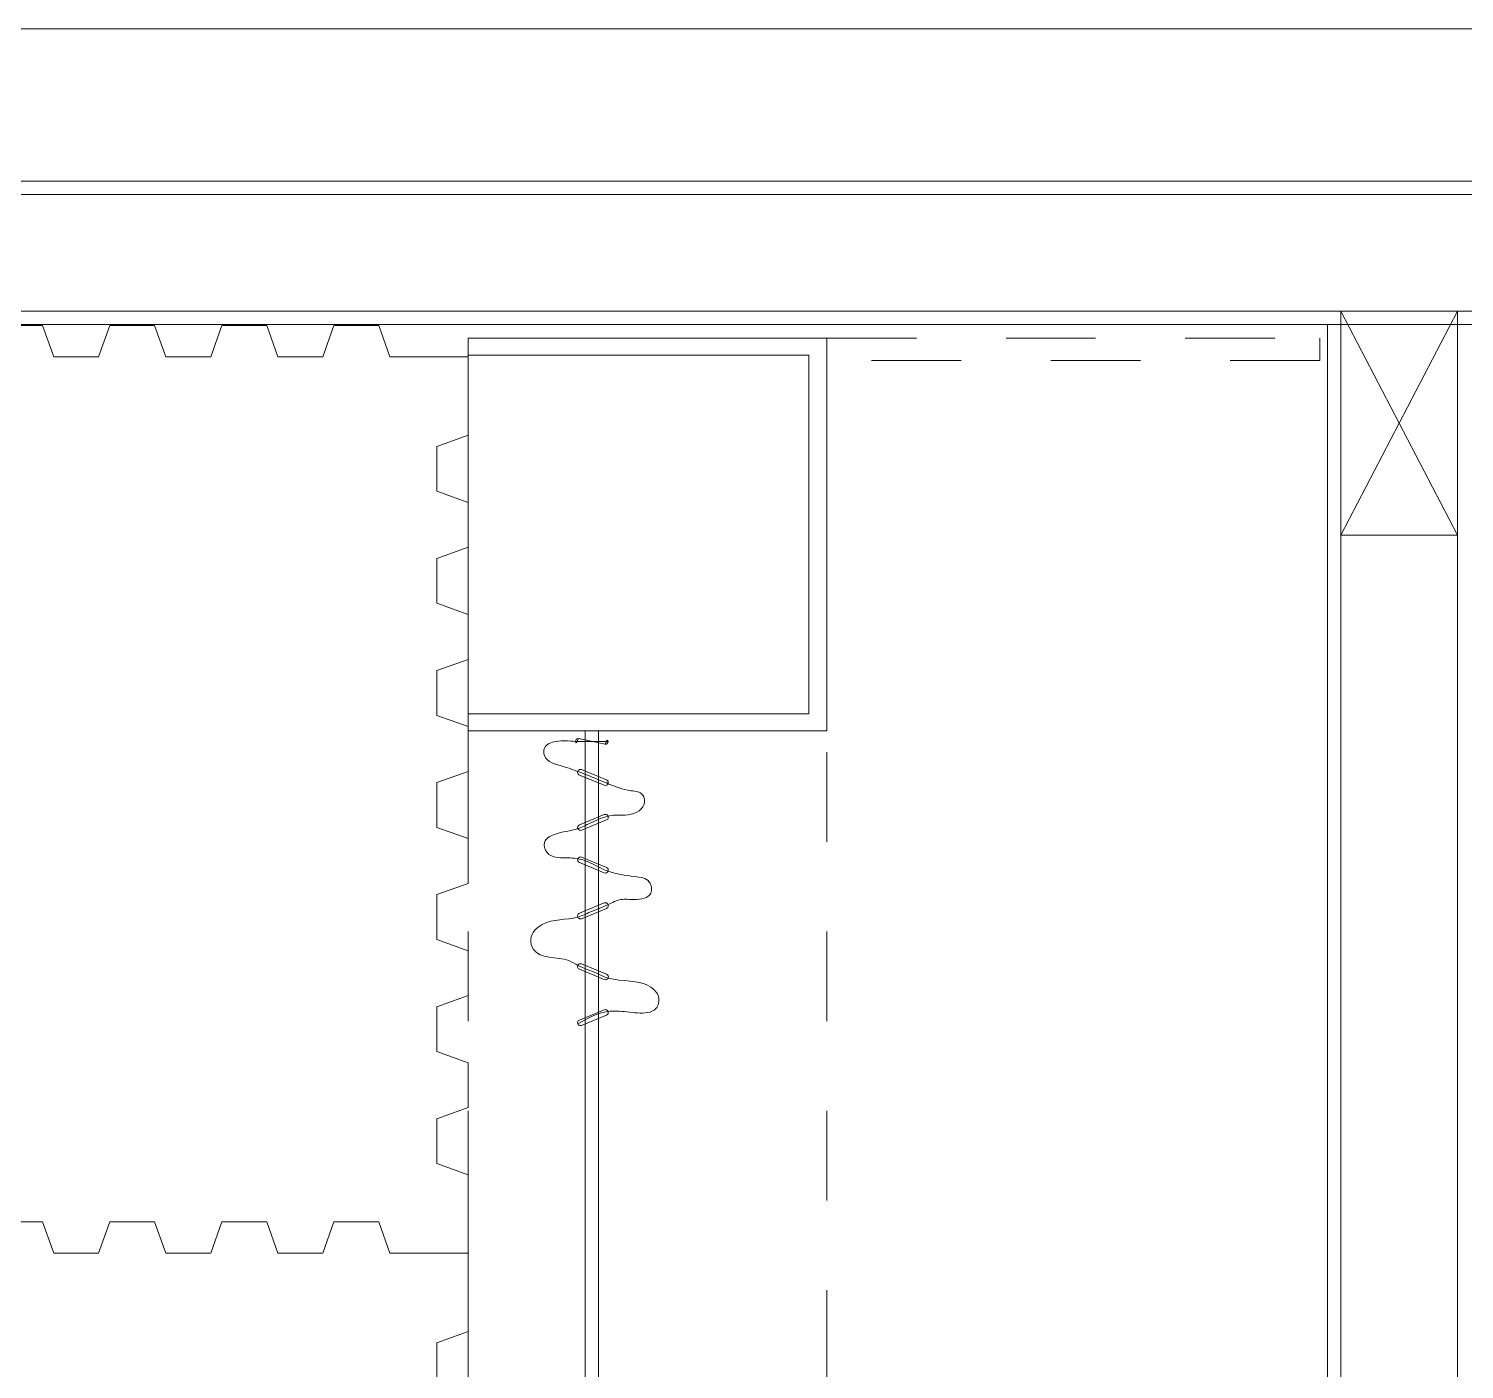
# Model space of a CAD drawing. Header units: metres. Extents: x 349075 to 349285, y 9281902 to 9282050.
# Drawn here: x 349138.511 to 349140.112, y 9281962.508 to 9281964.004 of the extents above; entities that cross this region are included whole.
import ezdxf

# ---------------------------------------------------------------- set-up
doc = ezdxf.new("R2010")
doc.units = ezdxf.units.M
doc.header["$LTSCALE"] = 0.25
doc.linetypes.add('DASHED2', pattern=[0.762, 0.635, -0.127])
doc.layers.add('ARQ-FONDO', color=253, linetype='CONTINUOUS', lineweight=9)

# ---------------------------------------------------------------- blocks, each defined once
blk = doc.blocks.new('mueble de teatro')
at = {"layer": 'ARQ-FONDO'}
for p, q in [((-0.562, -0.4), (-0.562, 0)), ((0.562, -0.4), (0.562, 0)), ((-0.981, -0.02), (-0.581, -0.02)), ((-0.981, -0.4), (-0.981, -0.02)), ((-0.581, -0.4), (-0.581, -0.02)), ((0.581, -0.02), (0.981, -0.02)), ((0.581, -0.4), (0.581, -0.02)), ((0.981, -0.4), (0.981, -0.02)), ((-0.981, -0.4), (-0.581, -0.4)), ((0.581, -0.4), (0.981, -0.4)), ((1, -0.4), (0.981, -0.4))]:
    blk.add_line(p, q, dxfattribs=at)
at = {"layer": 'ARQ-FONDO', "linetype": 'DASHED2', "ltscale": 0.5}
for p, q in [((-0.562, 0), (0.562, 0)), ((-0.562, -0.4), (0.562, -0.4))]:
    blk.add_line(p, q, dxfattribs=at)
at = {"layer": 'ARQ-FONDO', "linetype": 'Continuous', "lineweight": 13}
for p, q in [((-0.562, -0.2547), (0.562, -0.2547)), ((-0.562, -0.2697), (0.562, -0.2697))]:
    blk.add_line(p, q, dxfattribs=at)
at = {"layer": 'ARQ-FONDO', "linetype": 'DASHED2', "ltscale": 0.5}
for points in [[(-1, 0), (-1, 0.55), (-0.975, 0.55), (-0.975, 0)], [(1, 0), (1, 0.55), (0.975, 0.55), (0.975, 0)]]:
    blk.add_lwpolyline(points, dxfattribs=at)
at = {"layer": 'ARQ-FONDO'}
for points in [[(-0.981, -0.4), (-1, -0.4), (-1, 0), (-0.562, 0)], [(0.562, 0), (1, 0), (1, -0.4), (0.981, -0.4)], [(-0.562, -0.4), (-0.581, -0.4)], [(0.581, -0.4), (0.562, -0.4)], [(0.562, -0.4), (0.581, -0.4)]]:
    blk.add_lwpolyline(points, dxfattribs=at)
at = {"layer": 'ARQ-FONDO', "linetype": 'Continuous', "lineweight": 13}
for points in [[(-0.5534, -0.2772, 1), (-0.5469, -0.2772), (-0.5469, -0.2472, 1), (-0.5534, -0.2472)], [(-0.5187, -0.2736, 1), (-0.5126, -0.2761), (-0.5012, -0.2483, 1), (-0.5072, -0.2458)], [(-0.4511, -0.2736, -1), (-0.4571, -0.2761), (-0.4685, -0.2483, -1), (-0.4625, -0.2458)], [(-0.421, -0.2736, 1), (-0.415, -0.2761), (-0.4036, -0.2483, 1), (-0.4096, -0.2458)], [(-0.3524, -0.2736, -1), (-0.3585, -0.2761), (-0.3699, -0.2483, -1), (-0.3639, -0.2458)], [(-0.3019, -0.2736, 1), (-0.2959, -0.2761), (-0.2844, -0.2483, 1), (-0.2905, -0.2458)], [(-0.2333, -0.2736, -1), (-0.2393, -0.2761), (-0.2507, -0.2483, -1), (-0.2447, -0.2458)], [(0.2333, -0.2736, 1), (0.2393, -0.2761), (0.2507, -0.2483, 1), (0.2447, -0.2458)], [(0.3019, -0.2736, -1), (0.2959, -0.2761), (0.2844, -0.2483, -1), (0.2905, -0.2458)], [(0.3524, -0.2736, 1), (0.3585, -0.2761), (0.3699, -0.2483, 1), (0.3639, -0.2458)], [(0.421, -0.2736, -1), (0.415, -0.2761), (0.4036, -0.2483, -1), (0.4096, -0.2458)], [(0.4511, -0.2736, 1), (0.4571, -0.2761), (0.4685, -0.2483, 1), (0.4625, -0.2458)], [(0.5187, -0.2736, -1), (0.5126, -0.2761), (0.5012, -0.2483, -1), (0.5072, -0.2458)], [(0.5534, -0.2772, -1), (0.5469, -0.2772), (0.5469, -0.2472, -1), (0.5534, -0.2472)]]:
    blk.add_lwpolyline(points, format="xyb", close=True, dxfattribs=at)
at = {"layer": 'ARQ-FONDO', "lineweight": 0}
for points in [[(-0.5502, -0.2439), (-0.5502, -0.25), (-0.5503, -0.2621), (-0.5496, -0.2818), (-0.5522, -0.2992), (-0.546, -0.3164), (-0.5275, -0.3157), (-0.5231, -0.2955), (-0.5166, -0.2773), (-0.5099, -0.2604), (-0.5015, -0.2409), (-0.4952, -0.224), (-0.4937, -0.204), (-0.4736, -0.2018), (-0.4668, -0.2212), (-0.4684, -0.2351), (-0.4662, -0.2487), (-0.4601, -0.2621), (-0.4503, -0.2812), (-0.4495, -0.2992), (-0.4398, -0.3178), (-0.4188, -0.3115), (-0.4207, -0.2921), (-0.4189, -0.2686), (-0.4032, -0.2463), (-0.4001, -0.2196), (-0.3974, -0.1968), (-0.3761, -0.1934), (-0.3726, -0.214), (-0.3754, -0.2299), (-0.3667, -0.2459), (-0.361, -0.2619), (-0.3497, -0.2854), (-0.3538, -0.3126), (-0.3333, -0.3329), (-0.3061, -0.3254), (-0.3116, -0.2959), (-0.2981, -0.2748), (-0.293, -0.2595), (-0.2803, -0.2339), (-0.2863, -0.2049), (-0.2662, -0.1855), (-0.247, -0.1898), (-0.2467, -0.2131), (-0.2496, -0.2297), (-0.2491, -0.2533), (-0.2413, -0.267), (-0.2351, -0.2778)], [(0.5502, -0.2439), (0.5502, -0.25), (0.5503, -0.2621), (0.5496, -0.2818), (0.5522, -0.2992), (0.546, -0.3164), (0.5275, -0.3157), (0.5231, -0.2955), (0.5166, -0.2773), (0.5099, -0.2604), (0.5015, -0.2409), (0.4952, -0.224), (0.4937, -0.204), (0.4736, -0.2018), (0.4668, -0.2212), (0.4684, -0.2351), (0.4662, -0.2487), (0.4601, -0.2621), (0.4503, -0.2812), (0.4495, -0.2992), (0.4398, -0.3178), (0.4188, -0.3115), (0.4207, -0.2921), (0.4189, -0.2686), (0.4032, -0.2463), (0.4001, -0.2196), (0.3974, -0.1968), (0.3761, -0.1934), (0.3726, -0.214), (0.3754, -0.2299), (0.3667, -0.2459), (0.361, -0.2619), (0.3497, -0.2854), (0.3538, -0.3126), (0.3333, -0.3329), (0.3061, -0.3254), (0.3116, -0.2959), (0.2981, -0.2748), (0.293, -0.2595), (0.2803, -0.2339), (0.2863, -0.2049), (0.2662, -0.1855), (0.247, -0.1898), (0.2467, -0.2131), (0.2496, -0.2297), (0.2491, -0.2533), (0.2413, -0.267), (0.2351, -0.2778)]]:
    blk.add_open_spline(points, degree=3, knots=[0, 0, 0, 0, 0.0182352, 0.0365085, 0.0582084, 0.0731486, 0.0815228, 0.1056266, 0.1228485, 0.142572, 0.1593629, 0.1862637, 0.1998212, 0.2105776, 0.2348116, 0.2461934, 0.2540091, 0.2753387, 0.2905347, 0.3172276, 0.3316203, 0.3430319, 0.3699059, 0.3783315, 0.4148482, 0.4452942, 0.4625688, 0.4750282, 0.494744, 0.5099089, 0.5251915, 0.5465035, 0.5617058, 0.6024105, 0.6228474, 0.6348767, 0.6762795, 0.6877553, 0.7101274, 0.7242627, 0.7730633, 0.7869438, 0.8003974, 0.8212468, 0.8446777, 0.8543116, 0.8908258, 0.8908258, 0.8908258, 0.8908258], dxfattribs=at)
blk = doc.blocks.new('bloque sum pg')
at = {"layer": 'ARQ-FONDO'}
for p, q in [((-9.98, -24.87, -20.5486), (-15.2, -24.87, -20.5486)), ((-10.245, -24.885, -20.5486), (-14.925, -24.885, -20.5486)), ((-10.245, -25.015, -20.5486), (-14.925, -25.015, -20.5486)), ((-11.135, -30.565, -20.5486), (-11.135, -25.015, -20.5486)), ((-11.135, -25.015, -20.5486), (-11.005, -25.265, -20.5486)), ((-11.135, -25.265, -20.5486), (-11.005, -25.015, -20.5486)), ((-11.005, -30.565, -20.5486), (-11.005, -25.015, -20.5486)), ((-11.15, -25.03, -20.5486), (-15.2, -25.03, -20.5486)), ((-11.15, -30.83, -20.5486), (-11.15, -25.03, -20.5486))]:
    blk.add_line(p, q, dxfattribs=at)
at = {"layer": 'ARQ-FONDO', "ltscale": 0.7, "elevation": -20.5486}
blk.add_lwpolyline([(-2.13, -25.03), (-2.13, -24.7), (-15.2, -24.7), (-15.2, -25.03)], close=True, dxfattribs=at)
at = {"layer": 'ARQ-FONDO', "elevation": -20.5486}
blk.add_lwpolyline([(-11.135, -25.265), (-11.135, -25.015), (-11.005, -25.015), (-11.005, -25.265)], close=True, dxfattribs=at)
at = {"layer": 'ARQ-FONDO', "elevation": -4973.2871}
for points in [[(-12.6086, -26.031), (-12.5836, -26.031), (-12.5711, -26.066), (-12.5211, -26.066), (-12.5086, -26.031), (-12.4586, -26.031), (-12.4461, -26.066), (-12.3961, -26.066), (-12.3836, -26.031), (-12.3336, -26.031), (-12.3211, -26.066), (-12.2711, -26.066), (-12.2586, -26.031), (-12.2086, -26.031), (-12.1961, -26.066), (-12.1086, -26.066), (-12.1086, -25.9785), (-12.1436, -25.966), (-12.1436, -25.916), (-12.1086, -25.9035), (-12.1086, -25.8535), (-12.1436, -25.841), (-12.1436, -25.791), (-12.1086, -25.7785), (-12.1086, -25.7285), (-12.1436, -25.716), (-12.1436, -25.666), (-12.1086, -25.6535), (-12.1086, -25.6035), (-12.1436, -25.591), (-12.1436, -25.566), (-12.1436, -25.541), (-12.1086, -25.5285), (-12.1086, -25.4785), (-12.1436, -25.466), (-12.1436, -25.416), (-12.1086, -25.4035), (-12.1086, -25.3535), (-12.1436, -25.341), (-12.1436, -25.291), (-12.1086, -25.2785), (-12.1086, -25.2285), (-12.1436, -25.216), (-12.1436, -25.166), (-12.1086, -25.1535), (-12.1086, -25.066), (-12.1961, -25.066), (-12.2086, -25.031), (-12.2586, -25.031), (-12.2711, -25.066), (-12.3211, -25.066), (-12.3336, -25.031), (-12.3836, -25.031), (-12.3961, -25.066), (-12.4461, -25.066), (-12.4586, -25.031), (-12.5086, -25.031), (-12.5211, -25.066), (-12.5711, -25.066), (-12.5836, -25.031), (-12.6086, -25.031)], [(-12.1436, -26.216), (-12.1436, -26.166), (-12.1086, -26.1535), (-12.1086, -26.066), (-12.1961, -26.066), (-12.2086, -26.031), (-12.2586, -26.031), (-12.2711, -26.066), (-12.3211, -26.066), (-12.3336, -26.031), (-12.3836, -26.031), (-12.3961, -26.066), (-12.4461, -26.066), (-12.4586, -26.031), (-12.5086, -26.031), (-12.5211, -26.066), (-12.5711, -26.066), (-12.5836, -26.031), (-12.6086, -26.031)]]:
    blk.add_lwpolyline(points, dxfattribs=at)
at = {"layer": 'ARQ-FONDO', "xscale": -1, "rotation": 270}
blk.add_blockref('mueble de teatro', (-11.7086, -26.0452, -4973.2871), dxfattribs=at)

msp = doc.modelspace()

# ---------------------------------------------------------------- block references
at = {"layer": 'ARQ-FONDO', "lineweight": 5}
msp.add_blockref('bloque sum pg', (349151.1097, 9281988.7037, 705.4664), dxfattribs=at)

doc.saveas('drawing.dxf')
